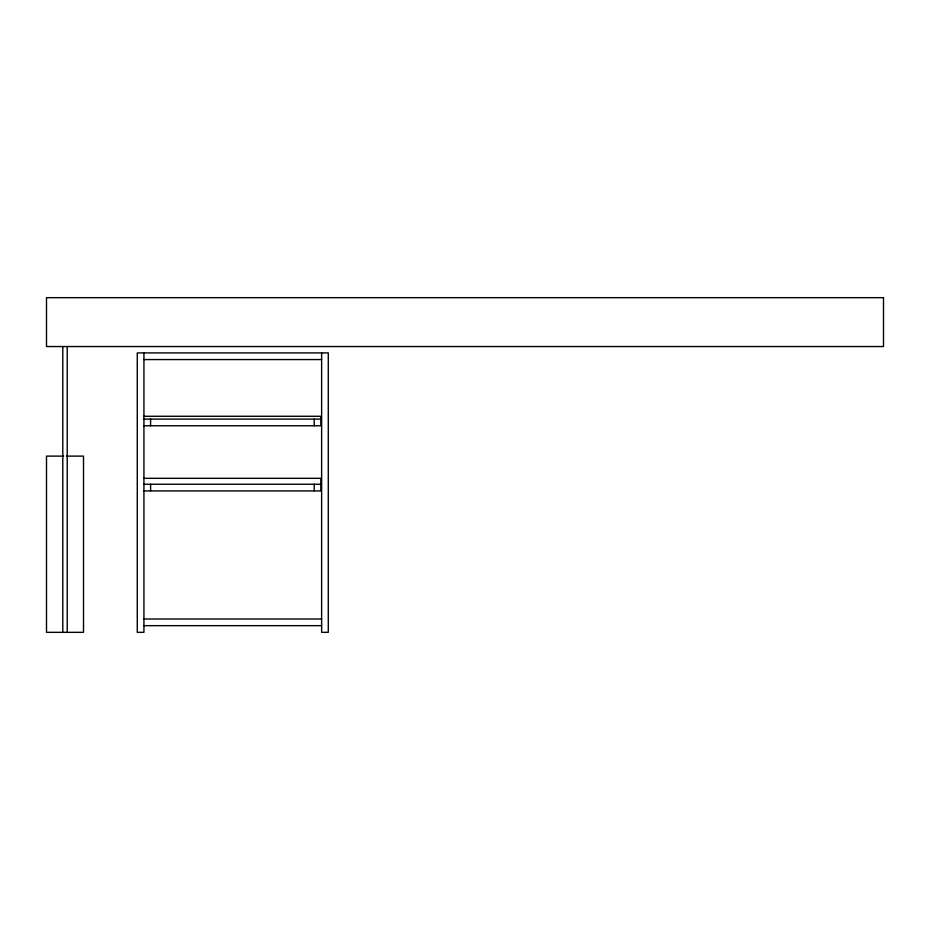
<?xml version="1.0" encoding="UTF-8"?>
<svg xmlns="http://www.w3.org/2000/svg" width="930" height="930" viewBox="0 0 930 930"><rect width="100%" height="100%" fill="white"/><g stroke="black" fill="none" stroke-linecap="round" stroke-linejoin="round"><path stroke-width="1.4" d="M143.929 359.573L321.629 359.573M143.929 416.28L320.885 416.28L320.885 425.766L143.929 425.766M143.929 419.093L320.885 419.093M63.589 456.119L46.5 456.119L46.5 632.33L83.514 632.33L83.514 456.119L66.437 456.119M143.929 478.322L320.885 478.322L320.885 490.912L143.929 490.912M143.929 484.251L320.885 484.251M143.929 618.996L321.629 618.996M143.929 625.658L321.629 625.658M321.629 352.912L321.629 632.33L328.29 632.33L328.29 352.912L137.268 352.912L137.268 632.33L143.929 632.33L143.929 352.912M314.224 419.093L314.224 425.766M314.224 484.251L314.224 490.912M150.59 419.093L150.59 425.766M150.59 484.251L150.59 490.912M67.227 346.541L67.227 632.33M62.787 346.541L62.787 632.33M883.5 297.67L46.5 297.67L46.5 346.541L883.5 346.541L883.5 297.67"/></g></svg>
